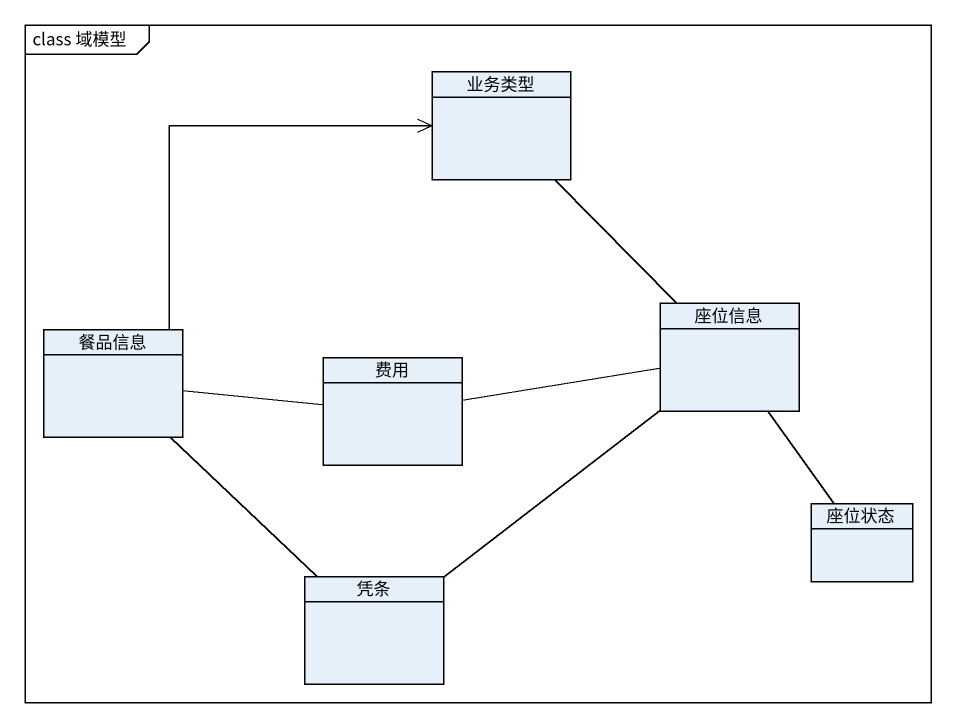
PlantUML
@startuml
mainframe class 域模型
hide circle
hide empty members
class 业务类型
class 座位信息
class 餐品信息
class 费用
class 座位状态
class 凭条
座位信息 -up- 业务类型
餐品信息 -up-> 业务类型
费用 -right- 座位信息
费用 -left- 餐品信息
座位状态 -up- 座位信息
凭条 -up- 座位信息
凭条 -up- 餐品信息
@enduml
